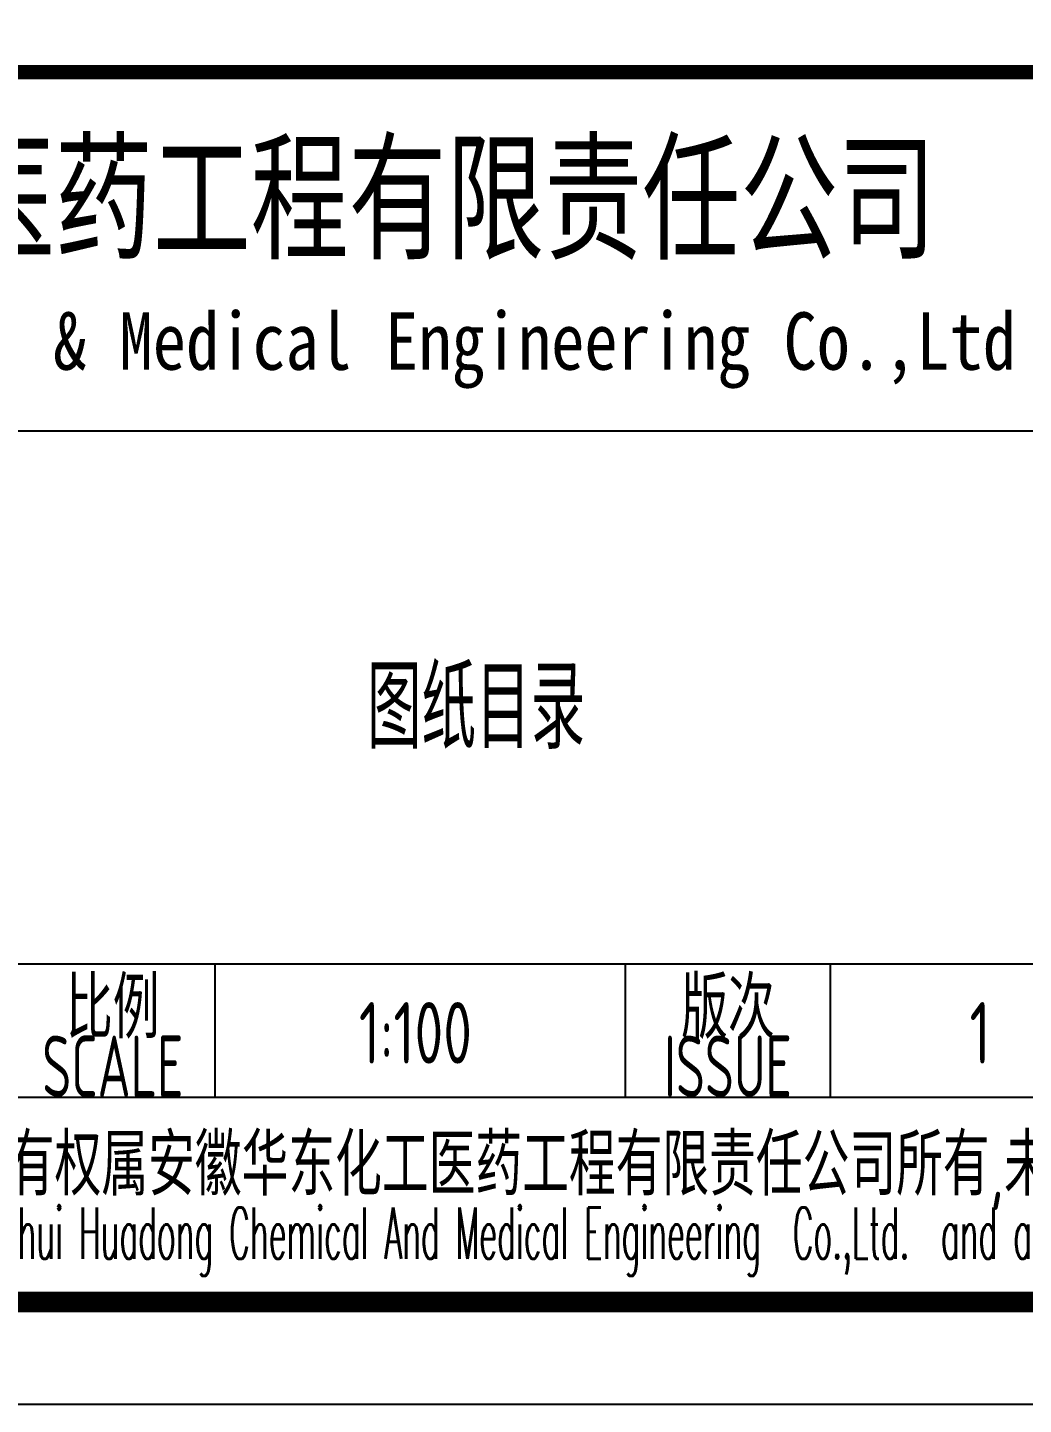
# Model space of a CAD drawing. Extents: x 6250600 to 6678662, y -692028 to -290561.
# Drawn here: x 6301404 to 6306261, y -324656 to -317939 of the extents above; entities that cross this region are included whole.
import ezdxf
from ezdxf.enums import TextEntityAlignment as Align

# ---------------------------------------------------------------- set-up
doc = ezdxf.new("R2010")
doc.units = 0
doc.header["$LTSCALE"] = 1000
doc.header["$MEASUREMENT"] = 0
doc.layers.get('0').update_dxf_attribs({"linetype": 'CONTINUOUS'})
doc.layers.add('图框', color=7, linetype='CONTINUOUS')
doc.styles.add('ECEC_TQ', font='txt_l.shx', dxfattribs={"bigfont": 'hztxt_l.shx'})
doc.styles.add('sceie', font='sceie.shx', dxfattribs={"width": 0.7, "bigfont": 'sceic.shx'})
doc.styles.add('宋体', font='', dxfattribs={"width": 0.7})
doc.styles.get('宋体').set_extended_font_data('SimSun')

msp = doc.modelspace()

# ---------------------------------------------------------------- linework, layer by layer
for p, q in [((6295819.6, -319906.2), (6306819.6, -319906.2)), ((6301319.6, -322506.2), (6313819.6, -322506.2)), ((6302319.6, -323156.2), (6302319.6, -322506.2)), ((6304319.6, -323156.2), (6304319.6, -322506.2)), ((6305319.6, -323156.2), (6305319.6, -322506.2)), ((6295819.6, -323156.2), (6313819.6, -323156.2)), ((6295819.6, -324156.2), (6313819.6, -324156.2))]:
    msp.add_line(p, q)
at = {"const_width": 70}
msp.add_lwpolyline([(6313819.6, -318156.2), (6295819.6, -318156.2)], dxfattribs=at)
at = {"layer": '图框', "color": 4}
msp.add_lwpolyline([(6293319.6, -324656.2), (6293319.6, -294956.2), (6314319.6, -294956.2), (6314319.6, -324656.2)], close=True, dxfattribs=at)
at = {"layer": '图框', "color": 4, "const_width": 100}
msp.add_lwpolyline([(6295819.6, -324156.2), (6313819.6, -324156.2), (6313819.6, -295456.2), (6295819.6, -295456.2)], close=True, dxfattribs=at)

# ---------------------------------------------------------------- texts
for s, height, style, width, p in [('安徽华东化工医药工程有限责任公司', 500, '宋体', 0.7, (6302014.5, -318756.2)), ('Anhui Huadong Chemical & Medical Engineering Co.,Ltd', 280, '宋体', 0.85, (6302014.5, -319506.2)), ('比例', 300, 'sceie', 0.8, (6301819.6, -322706.2)), ('版次', 300, 'sceie', 0.8, (6304819.6, -322706.2)), ('1:100', 300, 'sceie', 0.8, (6303295.5, -322843.1)), ('1', 300, 'sceie', 0.8, (6306048.9, -322843.1)), ('SCALE', 300, 'sceie', 0.7, (6301819.6, -323006.2)), ('ISSUE', 300, 'sceie', 0.7, (6304819.6, -323006.2)), ('本文件专有权属安徽华东化工医药工程有限责任公司所有,未经许可不得复制或转让给第三方', 300, 'sceie', 0.8, (6304990.7, -323505.1)), ('The proprietary right of this document belongs to Anhui Huadong Chemical And Medical Engineering  Co.,Ltd.  and any replication or transfer to the 3rd. side is forbidden without its permission. ', 250, 'ECEC_TQ', 0.45, (6304819.6, -323856.2))]:
    msp.add_text(s, height=height, dxfattribs=dict(style=style, width=width)).set_placement(p, align=Align.MIDDLE)
at = {"style": 'sceie', "width": 0.7}
msp.add_text('图纸目录', height=400, dxfattribs=at).set_placement((6303059.1, -321456.8))

doc.saveas('drawing.dxf')
